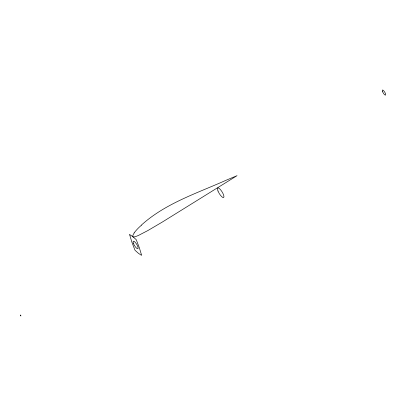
<?xml version="1.0" encoding="UTF-8"?>
<svg xmlns="http://www.w3.org/2000/svg" width="406" height="406" viewBox="0 0 406 406"><rect width="100%" height="100%" fill="white"/><g stroke="black" fill="none" stroke-linecap="round" stroke-linejoin="round"><path stroke-width="0.61" d="M20.95 315.939L20.731 315.909M134.224 232.942L133.488 234.135A7.496 5.694 -52.3 0 0 132.798 235.744L132.869 236.784A1.309 0.995 -52.3 0 0 133.239 236.977L134.01 236.942A18.828 14.301 -52.3 0 0 135.944 236.444L137.492 235.84A51.699 39.27 -52.3 0 0 138.72 235.307L147.87 230.552L162.344 222.036L237.058 175.661L226.096 180.244C196.991 193.297 165.267 203.35 141.222 225.244M20.807 315.503C21.142 315.665 19.843 314.68 20.594 315.756M20.386 315.031L20.655 315.269M20.442 315.523L20.305 315.178M134.132 232.871A37.875 28.77 -52.3 0 1 141.293 225.355M129.656 234.78L131.859 242.052L134.878 249.954A1.522 0.442 58.5 0 0 135.223 250.466L138.517 253.39L141.461 255.293A1.522 0.442 58.5 0 0 141.572 255.135L139.37 247.863L136.35 239.961A1.522 0.442 58.5 0 0 136.005 239.454L132.711 236.531L129.768 234.622A1.522 0.442 58.5 0 0 129.656 234.78M218.002 191.033A5.638 1.634 58.5 0 0 223.64 197.565A5.638 1.634 58.5 0 0 220.473 189.648A5.638 1.634 58.5 0 0 218.002 191.033M133.518 243.63A4.37 1.269 58.5 0 0 137.888 248.69A4.37 1.269 58.5 0 0 135.437 242.555A4.37 1.269 58.5 0 0 133.518 243.63M382.569 91.66A2.959 0.858 58.5 0 0 385.527 95.09A2.959 0.858 58.5 0 0 383.868 90.934A2.959 0.858 58.5 0 0 382.569 91.66"/></g></svg>
